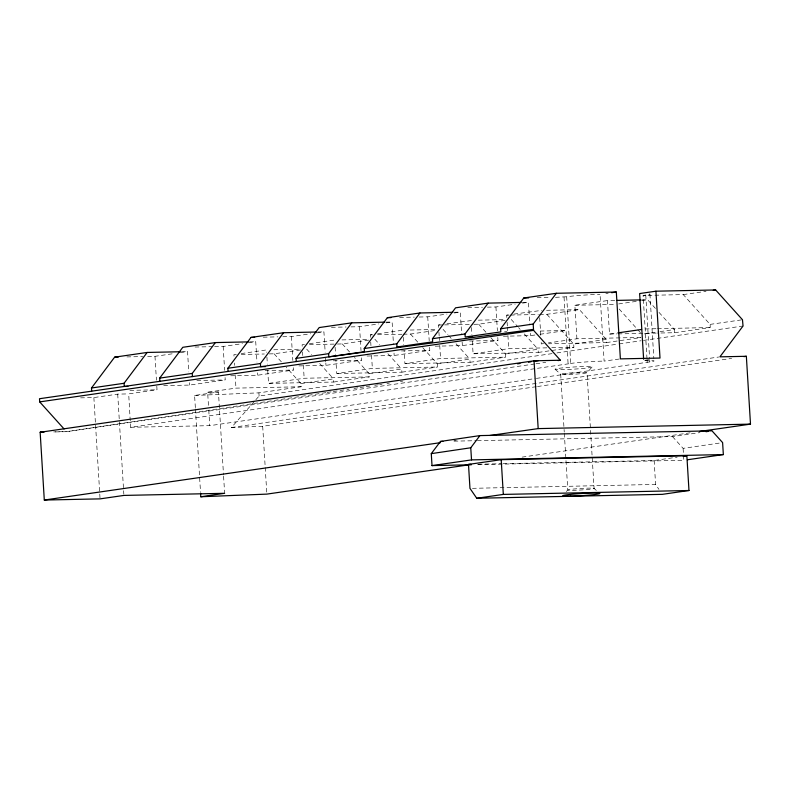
<?xml version="1.0" encoding="UTF-8"?>
<svg xmlns="http://www.w3.org/2000/svg" width="790" height="790" viewBox="0 0 790 790"><rect width="100%" height="100%" fill="white"/><g stroke="black" fill="none" stroke-linecap="round" stroke-linejoin="round"><path stroke-width="0.59" stroke-dasharray="3.95 2.96" d="M536.282 386.695L262.695 426.284L231.401 427.528L255.032 400.658M255.841 399.73L259.1 396.027L552.042 353.634M592.065 367.044A18.634 1.076 -3.5 0 1 562.974 369.621A18.634 1.076 -3.5 0 1 565.551 367.607A18.634 1.076 -3.5 0 1 592.065 367.044L587.01 372.742A13.223 0.76 -3.5 0 1 566.371 374.569A13.223 0.76 -3.5 0 1 568.198 373.137A13.223 0.76 -3.5 0 1 587.01 372.742L594.09 488.477A13.223 0.76 -3.5 0 1 573.441 490.304A13.223 0.76 -3.5 0 1 575.278 488.882A13.223 0.76 -3.5 0 1 594.09 488.477M566.341 491.587L567.783 489.958L565.828 457.953M156.805 386.201L157.022 389.786L128.691 393.894L130.597 427.281L570.736 363.489L566.677 296.754A24.036 1.383 -3.5 0 1 599.966 294.384M647 358.769L643.119 295.48L648.62 294.591A24.056 1.373 -3.5 0 0 649.617 293.821M536.331 378.4L652.678 361.484A24.056 1.373 -3.5 0 0 644.946 360.418M325.905 392.65L66.538 431.686L53.345 431.972M327.129 392.462L332.007 391.731M333.232 391.544L349.101 389.164M353.979 388.433L358.867 387.693M360.082 387.515L364.97 386.774M366.185 386.596L369.848 386.043M374.737 385.313L378.39 384.76M379.615 384.572L382.054 384.207M386.942 383.476L389.381 383.101M400.362 381.452L402.811 381.086M640.858 337.429L576.917 338.782L548.319 342.929M546.848 347.847L508.73 348.647L473.101 353.801L472.292 340.648M644.857 360.27L650.683 359.42M487.371 307.152L495.932 306.974L515.208 304.19M522.437 303.143L528.461 302.274L529.833 324.927M147.641 356.468L154.978 356.32L174.274 353.525M180.308 352.646L187.546 351.599L188.78 371.922M214.603 346.622L223.165 346.445L242.461 343.65M248.494 342.781L255.733 341.734L256.977 362.057M282.8 336.757L291.362 336.579L310.658 333.785M316.681 332.916L323.92 331.869L325.164 352.192M350.987 326.892L359.549 326.714L378.844 323.92M386.083 322.873L392.116 321.994L393.499 344.716M419.174 317.027L427.736 316.839L447.031 314.045M454.27 312.998L460.303 312.129L461.686 334.841M555.498 297.317L566.677 296.754M605.861 293.534L608.182 293.209M236.328 354.276L233.919 354.631L234.067 357.021M241.157 353.584L266.487 349.921L266.625 352.32M304.525 344.42L302.106 344.766L302.254 347.156M309.344 343.719L334.674 340.056M370.441 337.291L370.303 334.901L372.712 334.545M377.531 333.854L402.861 330.181M438.638 327.416L438.49 325.026L440.899 324.68M446.933 323.801L473.487 320.266M506.825 317.55L506.676 315.161L509.096 314.805M513.915 314.104L541.673 310.391M269.232 353.9L274.11 353.801L300.635 349.96M337.429 344.035L342.297 343.926L368.831 340.095M403.176 334.209L410.484 334.061L437.018 330.22M473.803 324.295L478.681 324.196L505.205 320.355M539.56 314.479L546.868 314.321L579.426 309.611L606.266 339.384L606.463 342.564L548.665 343.778M618.679 303.933L640.384 300.802M641.589 300.625L647.622 299.756L655.749 308.772M80.58 397.854L93.872 397.577L117.71 394.121L128.691 393.894M503.388 336.224L530.495 335.651L535.235 334.96M539.985 334.279L566.075 330.506L537.763 331.109M163.698 385.619L189.59 385.076L225.219 379.921L225.071 377.531M230.65 375.783L257.777 375.211L293.406 370.056L293.258 367.666M298.847 365.908L325.974 365.336L361.593 360.181L361.445 357.791M367.034 356.043L394.161 355.47L429.79 350.316L429.562 346.731M435.221 346.178L462.348 345.605L497.976 340.451L497.759 336.866M614.758 300.437L607.461 300.585L609.505 334.081L616.644 333.054M208.461 405.359L207.632 392.225L235.963 388.127L301.138 386.745L300.941 383.575L286.306 367.33M267.721 370.253L268.531 383.407L304.16 378.252L369.325 376.879L369.137 373.709L354.493 357.465M422.69 347.6L437.324 363.834L437.522 367.014L372.347 368.387L336.718 373.542L335.918 360.388M490.876 337.725L505.511 353.969L505.709 357.139L440.534 358.522L404.915 363.676L404.105 350.513M195.347 407.65L194.597 395.444L218.445 391.998L223.521 474.997M300.941 383.575L333.508 378.864L333.706 382.034L268.531 383.407M369.137 373.709L401.695 368.989L401.893 372.169L336.718 373.542M437.324 363.834L469.892 359.124L470.08 362.294L404.915 363.676M505.511 353.969L538.079 349.259L538.267 352.429L473.101 353.801M546.868 314.321L573.708 344.104L606.266 339.384M644.275 333.903L658.761 331.8M659.966 331.622L674.453 329.529L674.66 332.709L657.458 333.074M194.597 395.444L258.913 392.857L301.138 386.745M333.706 382.034L369.325 376.879M401.893 372.169L437.522 367.014M470.08 362.294L505.709 357.139M538.267 352.429L573.895 347.274L573.708 344.104M606.463 342.564L640.897 337.577M674.66 332.709L710.289 327.554L710.072 324.384L683.251 294.591L643.119 295.48M556.92 352.933L617.889 344.114M619.113 343.936L641.065 340.757M643.495 340.401L743.035 326.003M534.761 363.953L67.13 431.557L53.641 431.913M535.985 363.775L545.752 362.363M130.597 427.281L209.755 425.662L535.106 378.578M231.401 427.528L718.693 357.021M537.496 386.517L731.688 358.413M453.885 440.711L456.284 440.366M522.091 457.134L692.524 432.476M477.348 440.662L672.488 436.584L700.029 432.584M672.488 436.584L683.103 448.345L721.408 442.785M502.924 463.691L654.16 460.501L677.168 457.163M576.917 338.782L574.863 305.266L607.461 300.585M683.251 294.591L706.043 291.332M543.629 343.601L541.288 343.936L541.071 340.352M710.072 324.384L742.481 319.733M619.212 359.035L604.113 361.099L600.054 294.374M645.163 328.956L656.223 328.719M657.458 328.689L710.289 327.554M469.615 341.043L497.976 340.451M181.424 351.728L187.546 351.599M401.429 350.918L429.79 350.316M551.766 347.738L573.895 347.274M333.242 360.783L361.593 360.181M265.045 370.648L293.406 370.056M196.858 380.523L225.219 379.921M129.906 390.359L157.022 389.786M207.632 392.225L218.445 391.998M478.335 464.204L501.699 463.71M477.516 464.648L683.834 460.294L683.103 448.345M472.42 488.319L655.582 484.448L658.969 489.395M537.2 297.702L550.62 297.425M522.348 302.402L528.461 302.274M641.539 299.884L647.622 299.756M574.863 305.266L615.055 304.456M467.799 307.567L482.473 307.261M454.191 312.257L460.303 312.129M546.552 310.292L579.426 309.611M506.676 315.161L509.115 315.101M510.33 315.082L538.346 314.499M399.612 317.432L414.286 317.126M385.994 322.123L392.116 321.994M478.355 320.167L505.146 319.604M331.415 327.307L346.099 326.991M438.49 325.026L443.358 324.927M444.582 324.897L472.588 324.325M410.168 330.032L436.959 329.479M317.807 331.998L323.92 331.869M504.514 331.8L506.973 331.751M263.228 337.172L277.902 336.866M370.303 334.901L372.732 334.841M377.61 334.743L401.962 334.239M609.505 334.081L616.881 333.923M618.116 333.903L656.223 333.103M249.62 341.863L255.733 341.734M341.981 339.907L368.772 339.344M195.041 347.037L213.389 346.652M309.413 344.618L336.204 344.055M273.784 349.772L300.585 349.21M126.854 356.912L142.753 356.576M241.227 354.473L264.364 353.999M453.983 441.156L476.113 440.692M555.242 369.404L560.88 374.411M593.922 488.289L596.332 490.442M659.008 312.386L674.453 329.529M511.239 319.486L517.746 326.704M518.556 327.603L520.185 329.41M524.254 333.913L538.079 349.259M478.681 324.196L486.808 333.212M443.052 329.351L447.93 334.762M448.74 335.661L451.179 338.377M456.057 343.788L469.892 359.124M410.484 334.061L418.621 343.087M374.855 339.216L379.743 344.628M387.87 353.653L401.695 368.989M342.297 343.926L350.434 352.952M306.668 349.091L311.546 354.503M319.683 363.519L333.508 378.864M274.11 353.801L282.237 362.817M619.123 308.969L636.987 328.838M637.807 329.736L641.055 333.35M208.767 410.138L209.755 425.662M649.933 294.166L653.844 358.621M645.766 295.095L649.597 358.334M649.676 359.549L649.824 361.978M647.069 359.964L647.217 362.353M564.04 297.139L568.109 363.983M560.702 374.223L564.248 432.091M564.317 433.325L565.749 456.719M539.679 317.62L540.775 335.562M530.347 333.262L530.495 335.651M507.121 322.33L507.338 325.924M507.407 327.119L507.634 330.704M507.921 335.493L508.73 348.647M495.932 306.974L497.394 330.882M471.492 327.495L471.926 334.664M462.13 342.021L462.348 345.605M438.924 332.205L439.151 335.79M439.22 336.984L439.438 340.579M439.734 345.358L440.534 358.522M427.736 316.839L429.197 340.757M403.305 337.36L403.739 344.539M394.013 353.081L394.161 355.47M370.737 342.07L370.954 345.665M371.547 355.233L372.347 368.387M359.549 326.714L361.01 350.622M335.108 347.235L335.553 354.404M325.529 358.166L325.747 361.751M325.826 362.946L325.974 365.336M302.55 351.945L302.768 355.53M303.35 365.099L304.16 378.252M291.362 336.579L292.823 360.487M266.921 357.1L267.356 364.279M262.695 426.284L265.144 466.258M265.213 467.463L266.773 492.901M257.629 372.821L257.777 375.211M234.433 363.005L234.581 365.395M235.163 374.964L235.963 388.127M223.165 346.445L224.637 370.352M223.59 476.222L224.637 493.306M195.416 408.874L200.502 491.884M189.442 382.686L189.59 385.076M154.978 356.32L156.44 380.227M117.71 394.121L123.833 494.204M93.872 397.577L99.698 492.772M99.767 493.997L100.063 498.875M654.16 460.501L655.582 484.448M258.913 392.857L259.1 396.027M570.41 363.489A24.036 1.422 -3.4 0 1 604.192 361.089"/><path stroke-width="1.19" d="M452.966 312.287L419.944 312.978L396.807 343.808L397.005 346.978L432.634 341.823L432.476 338.713L455.563 307.824L488.141 303.123L521.124 302.432M91.68 391.168L91.492 387.999L114.619 357.169L147.177 352.449L180.199 351.757M127.941 386.379L124.247 386.458L124.05 383.278L147.177 352.449M159.866 381.303L159.679 378.124L182.806 347.294L215.374 342.584L248.396 341.892M192.434 376.583L192.237 373.413L215.374 342.584M228.063 371.428L227.866 368.259L251.003 337.429L283.561 332.718L316.583 332.017M265.559 366.619L260.621 366.718L260.433 363.548L283.561 332.718M296.25 361.563L296.053 358.393L319.19 327.564L351.748 322.843L384.769 322.152M699.723 431.449L750.5 424.131L746.352 356.29L719.907 356.843L743.035 326.003L742.481 319.733L715.641 289.96L655.927 291.194L660.006 358.058L620.377 358.877L616.319 292.033L556.357 293.288L533.191 324.048L533.517 329.361L328.818 356.853L328.62 353.673L351.748 322.843M64.089 428.97L39.698 401.893L39.5 398.723L364.437 351.698L364.249 348.518L387.376 317.689L419.944 312.978M556.357 293.288L523.78 297.988L500.633 328.788L500.821 331.879L465.192 337.024L465.004 333.973L488.141 303.123M471.383 464.777L432.012 465.606L431.281 453.638L440.435 441.452L479.915 435.596L711.997 430.836L722.613 442.607L723.344 454.576L687.428 459.77M432.012 465.606L471.521 459.889L470.761 447.782L479.915 435.596M517.549 363.834L519.988 363.469M528.53 362.185L530.979 361.81M533.418 361.445L538.296 360.714L560.396 360.24L533.576 330.358L533.517 329.361M431.281 453.638L470.761 447.782M432.476 338.713L465.004 333.973M500.633 328.788L533.191 324.048M611.667 292.705L616.319 292.033M655.927 291.194L639.633 293.554L643.623 359.223M91.492 387.999L124.05 383.278M159.679 378.124L192.237 373.413M227.866 368.259L260.433 363.548M296.053 358.393L328.62 353.673M364.249 348.518L396.807 343.808M39.698 401.893L533.576 330.358M617.829 332.886L641.599 329.469M538.296 360.714L534.03 360.803L40.152 432.258L44.299 500.04L100.063 498.875L123.912 495.419L224.637 493.306L200.798 496.762L200.571 493.108M557.957 360.596L560.396 360.24M743.904 356.646L746.352 356.29M44.299 500.04L440.544 442.647M468.5 464.411L501.196 459.681L686.856 455.761L688.979 490.501L662.366 494.343L476.755 498.263L469.961 488.368L468.5 464.411L470.959 464.362M468.351 464.915L266.842 494.115L200.798 496.762M706.013 431.715L708.403 431.36M683.222 456.294L686.856 455.761M476.755 498.263L503.319 494.412L688.979 490.501M713.242 290.295L715.641 289.96M489.8 435.507L538.178 428.605L750.5 424.131M43.835 432.17L40.152 432.258L43.746 432.179M468.885 336.945L472.578 336.866M397.005 346.978L400.698 346.909M440.435 441.452L442.894 441.393M471.521 459.889L723.344 454.576M523.78 297.988L528.658 297.879M617.197 300.388L640.315 299.904M387.376 317.689L391.05 317.61M251.003 337.429L254.666 337.35M114.619 357.169L118.293 357.09M534.03 360.803L538.178 428.605M501.196 459.681L503.319 494.412M570.706 496.14A18.634 1.076 -3.5 0 0 599.808 493.562A18.634 1.076 -3.5 0 0 573.293 494.125A18.634 1.076 -3.5 0 0 570.706 496.14"/></g></svg>
